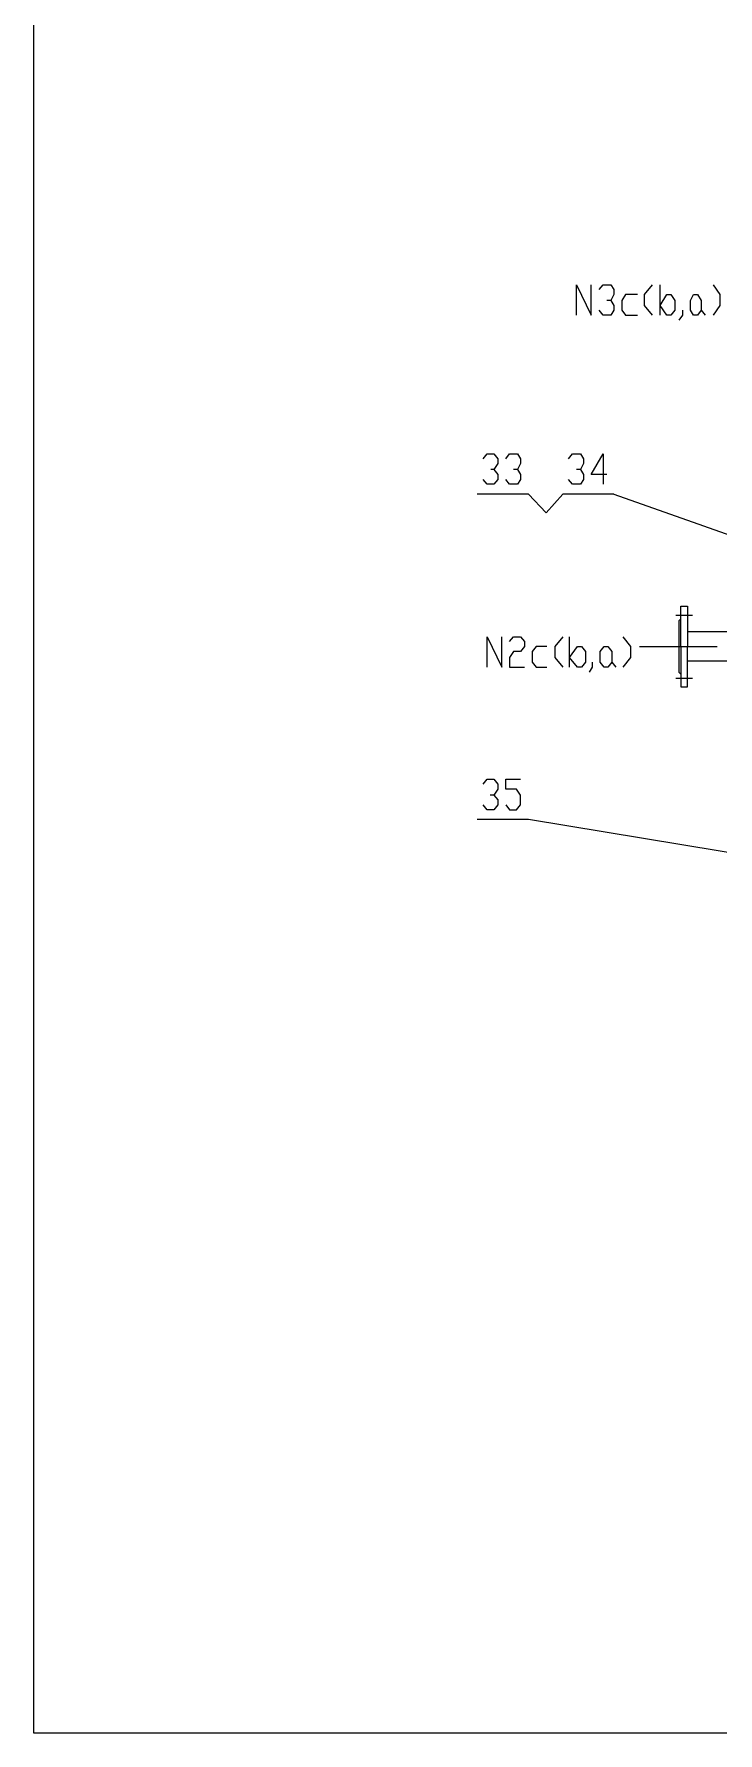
# Model space of a CAD drawing. Header units: millimetres. Extents: x -2210 to 6171, y -6737 to 5572.
# Drawn here: x -2210 to -856, y -6733 to -3371 of the extents above; entities that cross this region are included whole.
import ezdxf

# ---------------------------------------------------------------- set-up
doc = ezdxf.new("R2010")
doc.units = ezdxf.units.MM
doc.layers.add('1', color=7, linetype='Continuous')

msp = doc.modelspace()

# ---------------------------------------------------------------- linework, layer by layer
at = {"layer": '1', "color": 0, "lineweight": 25}
for points in [[(-2210.1, -6733.3), (-2210.1, 5572.1)], [(-1136.2, -3927.9), (-1136.2, -3867.6), (-1107, -3927.9), (-1107, -3867.6)], [(-1091.4, -3877.3), (-1083.7, -3867.6), (-1068.1, -3867.6), (-1062.3, -3877.3), (-1062.3, -3887), (-1068.1, -3898.7), (-1075.9, -3898.7)], [(-1068.1, -3898.7), (-1062.3, -3908.4), (-1062.3, -3918.1), (-1068.1, -3927.9), (-1083.7, -3927.9), (-1091.4, -3918.1)], [(-1015.6, -3887), (-1038.9, -3887), (-1046.7, -3898.7), (-1046.7, -3918.1), (-1038.9, -3927.9), (-1015.6, -3927.9)], [(-986.4, -3867.6), (-1002, -3887), (-1002, -3908.4), (-986.4, -3927.9)], [(-970.8, -3927.9), (-970.8, -3867.6)], [(-970.8, -3908.4), (-957.2, -3887), (-949.4, -3887), (-941.6, -3898.7), (-941.6, -3918.1), (-949.4, -3927.9), (-957.2, -3927.9), (-970.8, -3908.4)], [(-896.9, -3927.9), (-904.7, -3927.9), (-910.5, -3918.1), (-910.5, -3898.7), (-904.7, -3887), (-896.9, -3887), (-889.1, -3898.7), (-889.1, -3918.1), (-896.9, -3927.9)], [(-865.8, -3867.6), (-852.2, -3887), (-852.2, -3908.4), (-865.8, -3927.9)], [(-926.1, -3918.1), (-926.1, -3927.9), (-933.9, -3937.6)], [(-889.1, -3918.1), (-881.3, -3927.9)], [(-1321, -4211.9), (-1313.2, -4202.2), (-1299.6, -4202.2), (-1291.8, -4211.9), (-1291.8, -4221.6), (-1299.6, -4233.3), (-1305.5, -4233.3)], [(-1276.3, -4211.9), (-1268.5, -4202.2), (-1252.9, -4202.2), (-1247.1, -4211.9), (-1247.1, -4221.6), (-1252.9, -4233.3), (-1260.7, -4233.3)], [(-1151.8, -4211.9), (-1144, -4202.2), (-1128.4, -4202.2), (-1122.6, -4211.9), (-1122.6, -4221.6), (-1128.4, -4233.3), (-1136.2, -4233.3)], [(-1075.9, -4243), (-1107, -4243), (-1083.7, -4202.2), (-1083.7, -4262.5)], [(-1299.6, -4233.3), (-1291.8, -4243), (-1291.8, -4252.8), (-1299.6, -4262.5), (-1313.2, -4262.5), (-1321, -4252.8)], [(-1252.9, -4233.3), (-1247.1, -4243), (-1247.1, -4252.8), (-1252.9, -4262.5), (-1268.5, -4262.5), (-1276.3, -4252.8)], [(-1128.4, -4233.3), (-1122.6, -4243), (-1122.6, -4252.8), (-1128.4, -4262.5), (-1144, -4262.5), (-1151.8, -4252.8)], [(-1231.5, -4282), (-1332.7, -4282)], [(-1163.4, -4282), (-1196.5, -4318.9), (-1231.5, -4282)], [(-1062.3, -4282), (-1163.4, -4282)], [(-1062.3, -4282), (-352.2, -4532.9)], [(-930, -4583.5), (-930, -4503.7), (-916.4, -4503.7)], [(-916.4, -4503.7), (-916.4, -4583.5)], [(-939.7, -4521.3), (-906.6, -4521.3)], [(-930, -4529), (-933.9, -4532.9), (-933.9, -4583.5)], [(-1313.2, -4624.4), (-1313.2, -4564.1), (-1284.1, -4624.4), (-1284.1, -4564.1)], [(-1268.5, -4573.8), (-1260.7, -4564.1), (-1247.1, -4564.1), (-1239.3, -4573.8), (-1239.3, -4583.5), (-1247.1, -4593.2), (-1260.7, -4593.2), (-1268.5, -4604.9), (-1268.5, -4624.4), (-1239.3, -4624.4)], [(-1163.4, -4564.1), (-1179, -4583.5), (-1179, -4604.9), (-1163.4, -4624.4)], [(-1149.8, -4624.4), (-1149.8, -4564.1)], [(-1044.8, -4564.1), (-1029.2, -4583.5), (-1029.2, -4604.9), (-1044.8, -4624.4)], [(-638.1, -4554.3), (-916.4, -4554.3)], [(-1194.6, -4583.5), (-1216, -4583.5), (-1223.7, -4593.2), (-1223.7, -4614.6), (-1216, -4624.4), (-1194.6, -4624.4)], [(-1149.8, -4604.9), (-1134.3, -4583.5), (-1126.5, -4583.5), (-1118.7, -4593.2), (-1118.7, -4614.6), (-1126.5, -4624.4), (-1134.3, -4624.4), (-1149.8, -4604.9)], [(-1073.9, -4624.4), (-1081.7, -4624.4), (-1089.5, -4614.6), (-1089.5, -4593.2), (-1081.7, -4583.5), (-1073.9, -4583.5), (-1066.2, -4593.2), (-1066.2, -4614.6), (-1073.9, -4624.4)], [(-1011.7, -4583.5), (-858, -4583.5)], [(-937.8, -4583.5), (-928, -4583.5)], [(-933.9, -4583.5), (-933.9, -4634.1)], [(-930, -4583.5), (-930, -4663.3)], [(-916.4, -4663.3), (-916.4, -4583.5)], [(-1105.1, -4614.6), (-1105.1, -4624.4), (-1110.9, -4634.1)], [(-1066.2, -4614.6), (-1058.4, -4624.4)], [(-933.9, -4634.1), (-930, -4638)], [(-638.1, -4612.7), (-916.4, -4612.7)], [(-939.7, -4645.8), (-906.6, -4645.8)], [(-930, -4663.3), (-916.4, -4663.3)], [(-1321, -4855.9), (-1313.2, -4846.2), (-1299.6, -4846.2), (-1291.8, -4855.9), (-1291.8, -4865.6), (-1299.6, -4877.3), (-1307.4, -4877.3)], [(-1276.3, -4896.7), (-1268.5, -4906.5), (-1254.9, -4906.5), (-1247.1, -4896.7), (-1247.1, -4877.3), (-1254.9, -4865.6), (-1276.3, -4865.6), (-1276.3, -4846.2), (-1247.1, -4846.2)], [(-1299.6, -4877.3), (-1291.8, -4887), (-1291.8, -4896.7), (-1299.6, -4906.5), (-1313.2, -4906.5), (-1321, -4896.7)], [(-548.6, -5038.8), (-1231.5, -4925.9), (-1332.7, -4925.9)], [(6171.2, -6733.3), (-2210.1, -6733.3)]]:
    msp.add_lwpolyline(points, dxfattribs=at)

doc.saveas('drawing.dxf')
